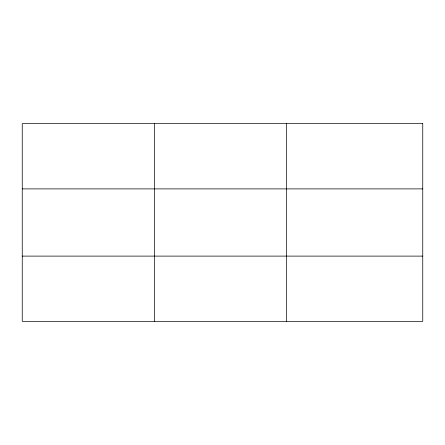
<?xml version="1.0" encoding="UTF-8"?>
<svg xmlns="http://www.w3.org/2000/svg" width="445" height="445" viewBox="0 0 445 445"><rect width="100%" height="100%" fill="white"/><g stroke="black" fill="none" stroke-linecap="round" stroke-linejoin="round"><path stroke-width="0.67" d="M154.415 123.643L154.415 321.357M286.58 123.643L286.58 321.357M22.25 188.891L422.75 188.891M22.25 256.109L422.75 256.109M422.75 123.643L422.75 321.357L22.25 321.357L22.25 123.643L422.75 123.643"/></g></svg>
